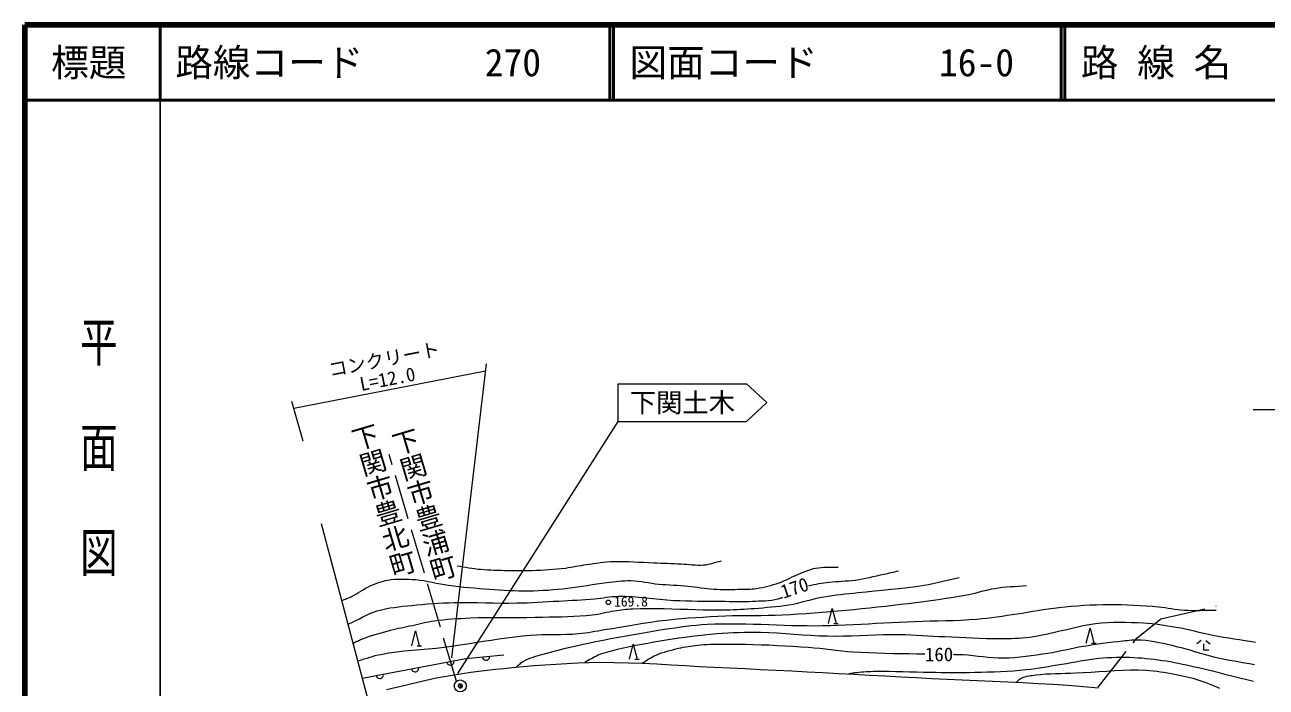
# Model space of a CAD drawing. Units: millimetres, scale not verified. Extents: x 40000 to 680000, y 20000 to 380000.
# Drawn here: x 40000 to 205015, y 292008 to 380000 of the extents above; entities that cross this region are included whole.
import ezdxf
from ezdxf.enums import TextEntityAlignment as Align

# ---------------------------------------------------------------- set-up
doc = ezdxf.new("R2010")
doc.units = ezdxf.units.MM
doc.header["$LTSCALE"] = 1000
doc.header["$PDMODE"] = 32
doc.header["$PDSIZE"] = 500
doc.linetypes.add('DASHED', pattern=[7.5, 6, -1.5])
for name, color, linetype, lineweight in [('M-BGD', 7, 'Continuous', 13), ('M-BGD-EXST', 7, 'Continuous', 13), ('M-BMK', 2, 'Continuous', 13), ('M-STR-HTXT', 7, 'Continuous', 13), ('M-STR-STRC', 7, 'Continuous', 25), ('M-TTL', 2, 'Continuous', 140), ('M-TTL-BAND', 7, 'Continuous', 25), ('M-TTL-LINE', 7, 'Continuous', 50)]:
    doc.layers.add(name, color=color, linetype=linetype, lineweight=lineweight)
doc.layers.add('M-OTRS', color=6, linetype='Continuous')
doc.layers.add('M-TTL-TXT', color=7, linetype='Continuous')
doc.styles.add('@ＭＳ ゴシック', font='')
doc.styles.add('ＭＳ ゴシック', font='')
doc.styles.get('@ＭＳ ゴシック').set_extended_font_data('@MS Gothic')
doc.styles.get('ＭＳ ゴシック').set_extended_font_data('MS Gothic')

msp = doc.modelspace()

# ---------------------------------------------------------------- linework, layer by layer
at = {"layer": 'M-BGD'}
for p, q in [((146835, 300462), (147335, 302462)), ((147335, 302462), (147835, 300462)), ((147535, 300462), (148135, 300462)), ((147685, 300462), (148085, 300462)), ((91434, 297500), (91934, 299500)), ((91934, 299500), (92434, 297500)), ((181098, 297849), (181598, 299849)), ((181598, 299849), (182098, 297849)), ((92134, 297500), (92734, 297500)), ((92284, 297500), (92684, 297500)), ((120383, 295729), (120883, 297729)), ((120883, 297729), (121383, 295729)), ((181798, 297849), (182398, 297849)), ((181948, 297849), (182348, 297849)), ((196376, 298185), (195776, 297785)), ((196676, 297785), (196676, 296985)), ((196976, 298185), (197576, 297785)), ((84826, 293215), (98641, 295829)), ((98641, 295829), (103694, 296294)), ((121083, 295729), (121683, 295729)), ((121233, 295729), (121633, 295729)), ((196676, 296985), (197376, 296985))]:
    msp.add_line(p, q, dxfattribs=at)
at = {"layer": 'M-BGD', "linetype": 'DASHED'}
for p, q in [((190997, 301105), (198372, 302760)), ((187803, 298520), (190997, 301105)), ((182692, 292016), (187803, 298520))]:
    msp.add_line(p, q, dxfattribs=at)
at = {"layer": 'M-BGD'}
msp.add_circle((117558, 303277), 300, dxfattribs=at)
for centre, start, end in [((96580, 295418), 188.17773, 13.25145), ((101314, 296054), 182.71694, 7.79067), ((87180, 293639), 188.17773, 13.25145), ((91880, 294528), 188.17773, 13.25145)]:
    msp.add_arc(centre, 479, start, end, dxfattribs=at)
at = {"layer": 'M-BGD-EXST'}
for points in [[(132570, 308750), (132277, 308677), (131985, 308597), (131693, 308514), (131401, 308433), (131108, 308357), (130814, 308290), (130517, 308236), (130218, 308199), (129845, 308177), (129472, 308177), (129098, 308193), (128724, 308221), (128350, 308254), (127976, 308290), (127602, 308321), (127227, 308344), (126777, 308364), (126327, 308383), (125877, 308402), (125427, 308420), (124977, 308438), (124527, 308455), (124077, 308472), (123627, 308489), (122963, 308518), (122299, 308553), (121634, 308591), (120970, 308626), (120306, 308655), (119642, 308674), (118977, 308678), (118313, 308663), (117850, 308639), (117388, 308604), (116926, 308559), (116465, 308506), (116005, 308448), (115545, 308385), (115085, 308321), (114626, 308257), (114280, 308204), (113935, 308145), (113591, 308083), (113247, 308018), (112903, 307954), (112559, 307894), (112214, 307839), (111867, 307792), (111318, 307730), (110767, 307675), (110216, 307628), (109664, 307586), (109112, 307551), (108559, 307520), (108007, 307495), (107454, 307473), (107047, 307461), (106641, 307453), (106234, 307450), (105828, 307450), (105421, 307453), (105015, 307458), (104608, 307465), (104202, 307473), (103751, 307481), (103301, 307490), (102850, 307500), (102400, 307512), (101949, 307529), (101499, 307551), (101050, 307580), (100601, 307618), (100207, 307660), (99814, 307710), (99422, 307767), (99031, 307829), (98639, 307893), (98248, 307958), (97857, 308022), (97465, 308082)], [(82105, 303509), (82272, 303575), (82441, 303639), (82609, 303703), (82778, 303766), (82946, 303832), (83112, 303899), (83278, 303971), (83441, 304046), (83758, 304211), (84068, 304390), (84373, 304578), (84677, 304769), (84981, 304959), (85288, 305143), (85601, 305314), (85923, 305469), (86206, 305591), (86491, 305708), (86779, 305818), (87070, 305920), (87364, 306013), (87660, 306096), (87959, 306166), (88261, 306224), (88717, 306289), (89176, 306334), (89637, 306361), (90099, 306371), (90562, 306368), (91025, 306353), (91488, 306329), (91948, 306297), (92501, 306240), (93050, 306159), (93598, 306060), (94144, 305950), (94689, 305837), (95235, 305726), (95783, 305626), (96333, 305542), (97009, 305456), (97686, 305379), (98365, 305309), (99043, 305245), (99723, 305186), (100403, 305132), (101083, 305082), (101763, 305034), (102412, 304989), (103061, 304944), (103710, 304903), (104360, 304865), (105010, 304835), (105660, 304813), (106310, 304801), (106960, 304801), (107611, 304814), (108262, 304838), (108912, 304872), (109562, 304914), (110212, 304964), (110861, 305021), (111510, 305083), (112158, 305150), (112809, 305227), (113460, 305318), (114109, 305418), (114757, 305523), (115405, 305628), (116054, 305730), (116704, 305823), (117355, 305905), (117757, 305952), (118159, 306000), (118561, 306047), (118964, 306090), (119367, 306126), (119771, 306152), (120174, 306167), (120578, 306166), (121042, 306143), (121503, 306099), (121964, 306038), (122424, 305968), (122884, 305894), (123344, 305820), (123804, 305754), (124266, 305701), (124751, 305659), (125238, 305625), (125724, 305596), (126211, 305569), (126698, 305543), (127185, 305514), (127671, 305481), (128157, 305440), (128586, 305395), (129014, 305342), (129441, 305284), (129869, 305224), (130296, 305166), (130724, 305113), (131153, 305068), (131583, 305034), (131989, 305012), (132395, 304997), (132802, 304989), (133208, 304985), (133615, 304986), (134022, 304991), (134428, 304997), (134835, 305005), (135140, 305009), (135446, 305013), (135752, 305017), (136058, 305024), (136363, 305036), (136668, 305054), (136971, 305082), (137274, 305121), (137655, 305183), (138034, 305255), (138411, 305338), (138786, 305429), (139160, 305529), (139530, 305637), (139899, 305753), (140265, 305876), (140625, 306010), (140980, 306159), (141331, 306319), (141679, 306485), (142026, 306653), (142374, 306818), (142726, 306977), (143081, 307124), (143331, 307224), (143581, 307325), (143832, 307425), (144084, 307521), (144337, 307612), (144593, 307694), (144852, 307764), (145114, 307821), (145483, 307877), (145855, 307911), (146228, 307928), (146603, 307933), (146979, 307932), (147355, 307929), (147730, 307929), (148105, 307937)], [(144213, 305472), (144540, 305560), (144871, 305636), (145204, 305702), (145538, 305760), (145874, 305812), (146211, 305859), (146548, 305904), (146885, 305948), (147319, 305998), (147755, 306035), (148191, 306063), (148628, 306089), (149065, 306114), (149501, 306145), (149936, 306185), (150369, 306239), (150852, 306314), (151334, 306401), (151813, 306496), (152292, 306597), (152770, 306702), (153247, 306810), (153725, 306918), (154202, 307023), (154442, 307075), (154682, 307129), (154922, 307183), (155161, 307238), (155400, 307293), (155640, 307348), (155879, 307403), (156119, 307458)], [(164191, 306529), (163611, 306399), (163032, 306264), (162453, 306127), (161874, 305991), (161294, 305858), (160713, 305733), (160130, 305617), (159545, 305513), (158448, 305346), (157347, 305204), (156244, 305080), (155139, 304968), (154033, 304862), (152927, 304757), (151822, 304647), (150718, 304526), (150155, 304462), (149591, 304402), (149027, 304343), (148463, 304282), (147900, 304217), (147337, 304146), (146776, 304065), (146217, 303974), (145629, 303859), (145044, 303726), (144462, 303581), (143881, 303431), (143300, 303281), (142717, 303138), (142132, 303009), (141542, 302899), (140976, 302813), (140408, 302739), (139839, 302675), (139269, 302619), (138698, 302569), (138126, 302523), (137555, 302479), (136984, 302435), (136523, 302400), (136063, 302366), (135602, 302335), (135141, 302307), (134680, 302282), (134219, 302261), (133758, 302244), (133296, 302232), (132256, 302219), (131215, 302225), (130174, 302244), (129134, 302274), (128093, 302309), (127052, 302346), (126011, 302380), (124970, 302408), (123930, 302426), (122890, 302429), (121850, 302414), (120810, 302377), (120508, 302359), (120206, 302336), (119904, 302308), (119603, 302276), (119301, 302240), (119001, 302200), (118700, 302159), (118400, 302115), (118029, 302055), (117659, 301984), (117290, 301907), (116921, 301828), (116552, 301750), (116183, 301678), (115812, 301614), (115439, 301564), (114622, 301482), (113803, 301422), (112984, 301379), (112163, 301348), (111341, 301327), (110519, 301310), (109698, 301293), (108876, 301273), (107802, 301250), (106728, 301239), (105653, 301235), (104579, 301236), (103504, 301236), (102429, 301232), (101355, 301220), (100281, 301197), (99207, 301157), (98607, 301130), (98007, 301100), (97406, 301066), (96806, 301027), (96207, 300980), (95609, 300925), (95012, 300859), (94416, 300780), (94050, 300722), (93686, 300654), (93322, 300580), (92960, 300500), (92598, 300417), (92237, 300333), (91875, 300250), (91513, 300170), (91146, 300093), (90778, 300017), (90410, 299943), (90043, 299867), (89675, 299789), (89309, 299708), (88944, 299623), (88580, 299531), (88110, 299408), (87640, 299284), (87171, 299156), (86703, 299022), (86238, 298882), (85775, 298732), (85317, 298572), (84863, 298399), (84699, 298329), (84537, 298255), (84377, 298175), (84218, 298093), (84061, 298009), (83903, 297925), (83745, 297841), (83586, 297760)], [(84399, 295553), (84765, 295658), (85129, 295767), (85494, 295879), (85858, 295989), (86224, 296095), (86591, 296196), (86960, 296287), (87332, 296366), (88371, 296547), (89416, 296693), (90465, 296812), (91516, 296914), (92569, 297008), (93622, 297101), (94674, 297204), (95723, 297324), (96769, 297464), (97814, 297614), (98858, 297773), (99901, 297936), (100944, 298101), (101988, 298263), (103032, 298419), (104077, 298567), (105123, 298702), (106171, 298821), (107221, 298921), (108018, 298974), (108817, 299002), (109616, 299014), (110416, 299018), (111216, 299023), (112015, 299037), (112813, 299068), (113609, 299125), (114044, 299170), (114477, 299226), (114909, 299290), (115340, 299360), (115771, 299432), (116202, 299506), (116633, 299579), (117065, 299647), (118092, 299810), (119117, 299981), (120143, 300154), (121168, 300327), (122194, 300495), (123221, 300653), (124250, 300798), (125282, 300925), (126259, 301028), (127237, 301119), (128217, 301198), (129197, 301267), (130178, 301328), (131159, 301382), (132140, 301431), (133122, 301477), (134069, 301510), (135016, 301529), (135964, 301538), (136911, 301543), (137859, 301548), (138807, 301560), (139754, 301583), (140700, 301622), (141757, 301680), (142813, 301744), (143869, 301814), (144924, 301889), (145979, 301970), (147034, 302056), (148088, 302147), (149142, 302242), (150196, 302342), (151249, 302447), (152302, 302555), (153354, 302667), (154406, 302783), (155415, 302897), (156424, 303013), (157433, 303132), (158441, 303256), (159449, 303385), (160455, 303520), (161461, 303662), (162465, 303813), (163468, 303972), (164469, 304142), (165468, 304322), (165903, 304412), (166335, 304514), (166765, 304625), (167194, 304740), (167624, 304852), (168055, 304959), (168488, 305055), (168924, 305135), (169450, 305211), (169978, 305272), (170508, 305321), (171039, 305362), (171570, 305398), (172101, 305432), (172633, 305470), (173163, 305513)], [(83092, 300402), (83558, 300627), (84019, 300863), (84479, 301103), (84939, 301341), (85403, 301570), (85873, 301784), (86350, 301978), (86838, 302145), (87397, 302298), (87963, 302424), (88535, 302527), (89110, 302612), (89688, 302684), (90268, 302748), (90848, 302808), (91426, 302870), (92127, 302945), (92830, 303010), (93534, 303067), (94238, 303117), (94943, 303159), (95648, 303195), (96353, 303224), (97059, 303248), (98100, 303267), (99142, 303266), (100183, 303252), (101225, 303229), (102267, 303206), (103309, 303187), (104351, 303180), (105392, 303190), (106093, 303208), (106794, 303232), (107495, 303262), (108195, 303297), (108895, 303334), (109596, 303373), (110296, 303413), (110996, 303451), (111588, 303483), (112180, 303513), (112772, 303545), (113364, 303577), (113956, 303612), (114547, 303651), (115138, 303694), (115729, 303742), (116122, 303782), (116513, 303831), (116905, 303886), (117296, 303942), (117687, 303995), (118079, 304040), (118471, 304073), (118865, 304090), (119792, 304084), (120718, 304039), (121643, 303965), (122568, 303874), (123493, 303775), (124417, 303679), (125343, 303597), (126269, 303538), (127060, 303506), (127851, 303482), (128642, 303464), (129433, 303451), (130225, 303442), (131016, 303435), (131808, 303429), (132599, 303422), (133115, 303416), (133630, 303408), (134146, 303400), (134661, 303393), (135177, 303391), (135692, 303393), (136207, 303403), (136722, 303422), (137149, 303440), (137577, 303455), (138006, 303473), (138434, 303497), (138860, 303532), (139283, 303582), (139704, 303650), (140120, 303742), (140202, 303763), (140284, 303786), (140366, 303810), (140447, 303835), (140528, 303862), (140609, 303889), (140689, 303917), (140769, 303947)], [(105349, 294726), (105471, 294822), (105590, 294922), (105710, 295023), (105829, 295123), (105950, 295221), (106074, 295315), (106202, 295402), (106336, 295481), (106638, 295634), (106948, 295772), (107264, 295896), (107585, 296009), (107909, 296113), (108236, 296210), (108564, 296304), (108891, 296395), (109883, 296666), (110877, 296925), (111875, 297174), (112875, 297411), (113878, 297639), (114883, 297858), (115890, 298069), (116899, 298271), (117909, 298467), (118920, 298656), (119933, 298839), (120947, 299018), (121961, 299191), (122976, 299361), (123991, 299527), (125006, 299691), (125718, 299803), (126430, 299909), (127144, 300009), (127858, 300101), (128574, 300183), (129290, 300255), (130008, 300314), (130726, 300359), (131745, 300402), (132765, 300426), (133784, 300435), (134804, 300429), (135824, 300412), (136844, 300387), (137865, 300356), (138885, 300320), (139906, 300284), (140927, 300249), (141947, 300218), (142968, 300194), (143988, 300178), (145008, 300174), (146029, 300185), (147048, 300208), (148068, 300241), (149087, 300283), (150106, 300331), (151124, 300384), (152143, 300440), (153161, 300497), (154180, 300555), (155199, 300610), (156218, 300661), (157237, 300707), (158272, 300745), (159309, 300774), (160345, 300798), (161382, 300821), (162418, 300847), (163454, 300879), (164489, 300922), (165524, 300980), (166557, 301056), (167228, 301118), (167897, 301192), (168565, 301276), (169233, 301366), (169900, 301461), (170567, 301559), (171233, 301657), (171900, 301753), (172594, 301856), (173286, 301967), (173978, 302082), (174670, 302198), (175362, 302310), (176055, 302417), (176750, 302512), (177446, 302595), (178278, 302679), (179111, 302755), (179946, 302823), (180780, 302881), (181616, 302928), (182452, 302965), (183288, 302989), (184124, 303001), (184949, 302999), (185774, 302984), (186599, 302957), (187423, 302919), (188247, 302871), (189071, 302815), (189893, 302751), (190716, 302682), (191141, 302637), (191566, 302582), (191990, 302519), (192413, 302454), (192837, 302389), (193261, 302331), (193686, 302282), (194113, 302246), (194642, 302220), (195171, 302208), (195701, 302207), (196231, 302212), (196762, 302222), (197292, 302233), (197822, 302242), (198352, 302246)], [(203579, 297949), (202874, 298063), (202169, 298174), (201464, 298284), (200759, 298395), (200054, 298508), (199350, 298625), (198647, 298748), (197946, 298878), (197330, 299003), (196717, 299139), (196105, 299281), (195494, 299426), (194883, 299570), (194270, 299708), (193656, 299837), (193038, 299952), (192501, 300044), (191962, 300131), (191423, 300214), (190882, 300290), (190341, 300359), (189799, 300418), (189256, 300467), (188712, 300504), (187914, 300544), (187115, 300574), (186315, 300590), (185515, 300592), (184715, 300578), (183916, 300545), (183119, 300492), (182324, 300417), (181773, 300344), (181226, 300250), (180681, 300140), (180138, 300018), (179596, 299890), (179054, 299761), (178512, 299634), (177969, 299517), (177418, 299399), (176868, 299275), (176318, 299149), (175769, 299025), (175218, 298905), (174666, 298795), (174112, 298697), (173555, 298617), (173071, 298561), (172586, 298517), (172100, 298483), (171613, 298457), (171126, 298439), (170639, 298427), (170151, 298418), (169664, 298413), (168745, 298415), (167827, 298431), (166909, 298460), (165990, 298498), (165072, 298542), (164154, 298588), (163236, 298633), (162318, 298675), (161559, 298710), (160801, 298752), (160043, 298797), (159284, 298841), (158526, 298884), (157767, 298920), (157009, 298948), (156249, 298965), (155188, 298967), (154126, 298950), (153065, 298919), (152003, 298880), (150942, 298838), (149881, 298800), (148819, 298770), (147758, 298756), (146696, 298762), (145585, 298796), (144474, 298855), (143364, 298930), (142254, 299013), (141144, 299096), (140034, 299169), (138923, 299225), (137811, 299255), (137081, 299261), (136351, 299260), (135621, 299251), (134891, 299234), (134161, 299209), (133432, 299175), (132703, 299133), (131975, 299081), (131133, 299009), (130292, 298926), (129452, 298831), (128613, 298727), (127775, 298615), (126939, 298495), (126103, 298369), (125268, 298239), (124450, 298107), (123633, 297971), (122817, 297829), (122003, 297679), (121190, 297522), (120378, 297355), (119570, 297179), (118763, 296991), (118441, 296913), (118119, 296835), (117798, 296754), (117477, 296669), (117159, 296578), (116843, 296479), (116531, 296370), (116223, 296250), (115990, 296147), (115763, 296035), (115539, 295914), (115318, 295788), (115098, 295660), (114879, 295530), (114659, 295402), (114437, 295277)], [(122034, 295205), (122268, 295341), (122501, 295481), (122732, 295622), (122964, 295763), (123198, 295901), (123434, 296032), (123675, 296156), (123921, 296268), (124281, 296414), (124646, 296548), (125015, 296670), (125388, 296783), (125763, 296888), (126140, 296986), (126519, 297079), (126897, 297168), (127215, 297239), (127534, 297304), (127854, 297364), (128175, 297419), (128497, 297468), (128820, 297513), (129143, 297554), (129467, 297589), (129868, 297627), (130271, 297658), (130673, 297683), (131076, 297702), (131480, 297716), (131883, 297726), (132287, 297732), (132690, 297735), (133736, 297734), (134782, 297726), (135828, 297708), (136874, 297683), (137920, 297650), (138965, 297610), (140011, 297562), (141056, 297509), (142100, 297449), (143145, 297384), (144188, 297314), (144927, 297253), (145663, 297179), (146400, 297095), (147135, 297006), (147871, 296918), (148607, 296835), (149344, 296762), (150083, 296704), (151145, 296641), (152208, 296591), (153271, 296552), (154335, 296522), (155399, 296498), (156463, 296479), (157527, 296461), (158591, 296442), (159655, 296420)], [(163405, 296370), (163569, 296367), (163733, 296363), (163897, 296358), (164061, 296353), (164225, 296347), (164389, 296341), (164553, 296334), (164717, 296326), (165389, 296281), (166061, 296217), (166732, 296143), (167402, 296066), (168073, 295994), (168744, 295936), (169416, 295899), (170089, 295891), (170829, 295914), (171569, 295960), (172307, 296026), (173044, 296109), (173781, 296204), (174516, 296308), (175250, 296418), (175983, 296530), (176578, 296628), (177170, 296740), (177761, 296861), (178351, 296987), (178941, 297114), (179531, 297237), (180122, 297354), (180716, 297459), (181367, 297564), (182018, 297665), (182671, 297761), (183324, 297851), (183977, 297937), (184632, 298016), (185287, 298089), (185943, 298156), (186251, 298187), (186559, 298219), (186867, 298250), (187176, 298277), (187485, 298299), (187794, 298311), (188102, 298313), (188411, 298301), (188999, 298249), (189584, 298173), (190167, 298075), (190748, 297961), (191327, 297835), (191904, 297702), (192481, 297565), (193057, 297430), (193704, 297270), (194347, 297095), (194987, 296909), (195626, 296718), (196265, 296528), (196906, 296342), (197549, 296167), (198196, 296007), (198849, 295862), (199503, 295729), (200160, 295604), (200818, 295486), (201477, 295371), (202136, 295256), (202794, 295140), (203452, 295020)], [(203350, 292740), (202436, 292969), (201522, 293201), (200609, 293434), (199696, 293666), (198782, 293896), (197867, 294122), (196951, 294342), (196033, 294555), (195498, 294677), (194963, 294798), (194427, 294918), (193891, 295035), (193354, 295146), (192816, 295252), (192276, 295351), (191735, 295441), (191199, 295522), (190662, 295599), (190124, 295670), (189585, 295734), (189046, 295790), (188506, 295838), (187965, 295877), (187424, 295905), (186841, 295926), (186258, 295937), (185675, 295939), (185092, 295932), (184508, 295915), (183926, 295888), (183344, 295851), (182763, 295804), (182146, 295738), (181531, 295654), (180917, 295558), (180305, 295452), (179693, 295341), (179081, 295229), (178469, 295121), (177856, 295020), (177265, 294924), (176675, 294825), (176084, 294724), (175494, 294625), (174903, 294529), (174311, 294441), (173718, 294361), (173123, 294294), (172269, 294215), (171414, 294150), (170558, 294097), (169701, 294054), (168844, 294020), (167986, 293992), (167128, 293968), (166271, 293945), (165532, 293930), (164794, 293922), (164055, 293919), (163316, 293920), (162578, 293924), (161839, 293931), (161100, 293938), (160362, 293945), (159449, 293959), (158536, 293982), (157623, 294010), (156710, 294038), (155797, 294063), (154885, 294081), (153972, 294086), (153059, 294076), (152753, 294068), (152447, 294057), (152142, 294044), (151836, 294027), (151531, 294007), (151226, 293984), (150921, 293957), (150616, 293927), (150482, 293912), (150349, 293894), (150215, 293874), (150082, 293853), (149949, 293832), (149816, 293810), (149683, 293788), (149549, 293768)], [(88089, 291694), (89402, 292016), (90716, 292336), (92031, 292648), (93349, 292946), (94671, 293225), (95999, 293477), (97088, 293663), (98180, 293834), (99275, 293990), (100371, 294134), (101469, 294266), (102568, 294389), (103668, 294503), (104768, 294610), (106224, 294743), (107681, 294868), (109139, 294982), (110598, 295082), (112058, 295167), (113518, 295235), (114979, 295282), (116440, 295306), (118336, 295301), (120232, 295259), (122127, 295187), (124021, 295093), (125915, 294986), (127809, 294874), (129703, 294765), (131597, 294668), (133668, 294569), (135738, 294468), (137808, 294365), (139878, 294261), (141948, 294155), (144018, 294047), (146088, 293938), (148158, 293829), (150227, 293718), (152297, 293607), (154367, 293495), (156436, 293382), (158506, 293270), (160576, 293158), (162591, 293055), (164606, 292963), (166623, 292878), (168639, 292794), (170655, 292708), (172671, 292616), (174686, 292513), (176700, 292395), (178712, 292258), (180722, 292098), (182731, 291909)], [(171809, 292700), (171898, 292770), (171984, 292843), (172070, 292917), (172156, 292990), (172244, 293061), (172334, 293127), (172429, 293186), (172528, 293238), (172749, 293327), (172977, 293400), (173209, 293458), (173445, 293505), (173683, 293544), (173923, 293577), (174162, 293607), (174401, 293637), (175055, 293710), (175712, 293762), (176370, 293798), (177029, 293822), (177689, 293839), (178349, 293854), (179008, 293871), (179667, 293895), (180709, 293948), (181751, 294013), (182793, 294084), (183836, 294153), (184878, 294214), (185920, 294262), (186962, 294289), (188004, 294290), (189046, 294258), (189525, 294227), (190003, 294183), (190480, 294128), (190956, 294063), (191431, 293989), (191905, 293909), (192378, 293824), (192850, 293735), (193253, 293656), (193657, 293574), (194059, 293488), (194461, 293396), (194860, 293297), (195257, 293191), (195652, 293076), (196044, 292951), (196977, 292620), (197898, 292259), (198810, 291874)]]:
    msp.add_lwpolyline(points, dxfattribs=at)
at = {"layer": 'M-BMK'}
msp.add_circle((97886, 292167), 800, dxfattribs=at)
at = {"layer": 'M-OTRS'}
msp.add_point((97886, 292167), dxfattribs=at)
at = {"layer": 'M-STR-HTXT'}
for p, q in [((101238, 333981), (75744, 329045)), ((96767, 295885), (101355, 334974)), ((118892, 332325), (135927, 332325)), ((118892, 327303), (118892, 332325)), ((138642, 329814), (135927, 332325)), ((75471, 330007), (76964, 324748)), ((138642, 329814), (135927, 327303)), ((97580, 293844), (118892, 327303)), ((118892, 327303), (135927, 327303)), ((79373, 313735), (85589, 290347))]:
    msp.add_line(p, q, dxfattribs=at)
at = {"layer": 'M-STR-HTXT', "linetype": 'DASHED'}
msp.add_line((97376, 292784), (88433, 322918), dxfattribs=at)
at = {"layer": 'M-STR-STRC'}
msp.add_line((224282, 329137), (203284, 328837), dxfattribs=at)
at = {"layer": 'M-TTL'}
for p, q in [((680000, 380000), (40000, 380000)), ((40000, 380000), (40000, 20000))]:
    msp.add_line(p, q, dxfattribs=at)
at = {"layer": 'M-TTL-BAND'}
msp.add_line((58000, 370000), (58000, 20000), dxfattribs=at)
at = {"layer": 'M-TTL-LINE'}
for p, q in [((58000, 380000), (58000, 370000)), ((117750, 380000), (117750, 370000)), ((118250, 380000), (118250, 370000)), ((177750, 380000), (177750, 370000)), ((178250, 380000), (178250, 370000)), ((40000, 370000), (680000, 370000))]:
    msp.add_line(p, q, dxfattribs=at)

# ---------------------------------------------------------------- texts
at = {"layer": 'M-BGD', "style": 'ＭＳ ゴシック'}
for s, height, rotation, p in [('170', 1833, 18.536, (142791, 303814)), ('169.8', 1320, 0.214, (120582, 302327)), ('160', 1833, 0.214, (161536, 294899))]:
    msp.add_text(s, height=height, rotation=rotation, dxfattribs=at).set_placement(p, align=Align.BOTTOM_CENTER)
at = {"layer": 'M-STR-HTXT'}
for s, height, rotation, style, p in [('コンクリート', 1833, 10.958, 'ＭＳ ゴシック', (88039, 334123)), ('L=12.0', 1833, 10.958, 'ＭＳ ゴシック', (88491, 331513)), ('下関市豊北町', 2566, 286.529, '@ＭＳ ゴシック', (85749, 316251)), ('下関市豊浦町', 2566, 286.529, '@ＭＳ ゴシック', (91121, 315641))]:
    msp.add_text(s, height=height, rotation=rotation, dxfattribs=dict(at, style=style)).set_placement(p, align=Align.BOTTOM_CENTER)
at = {"layer": 'M-STR-HTXT', "style": 'ＭＳ ゴシック'}
msp.add_text('下関土木', height=2566, dxfattribs=at).set_placement((127410, 329814), align=Align.MIDDLE_CENTER)
at = {"layer": 'M-TTL-BAND', "style": '@ＭＳ ゴシック', "width": 1.4}
msp.add_text('平  面  図', height=3666, rotation=270, dxfattribs=at).set_placement((49777, 306475), align=Align.MIDDLE_RIGHT)
at = {"layer": 'M-TTL-TXT', "style": 'ＭＳ ゴシック'}
msp.add_text('標題', height=3666, dxfattribs=at).set_placement((48500, 375000), align=Align.MIDDLE_CENTER)
for s, p in [('路線コード', (60000, 375000)), ('270', (101142, 375000)), ('270', (101142, 375000)), ('図面コード', (120380, 375000)), ('16-0', (161521, 375000)), ('16-0', (161521, 375000)), ('路 線 名', (180380, 375000))]:
    msp.add_text(s, height=3666, dxfattribs=at).set_placement(p, align=Align.MIDDLE_LEFT)

doc.saveas('drawing.dxf')
